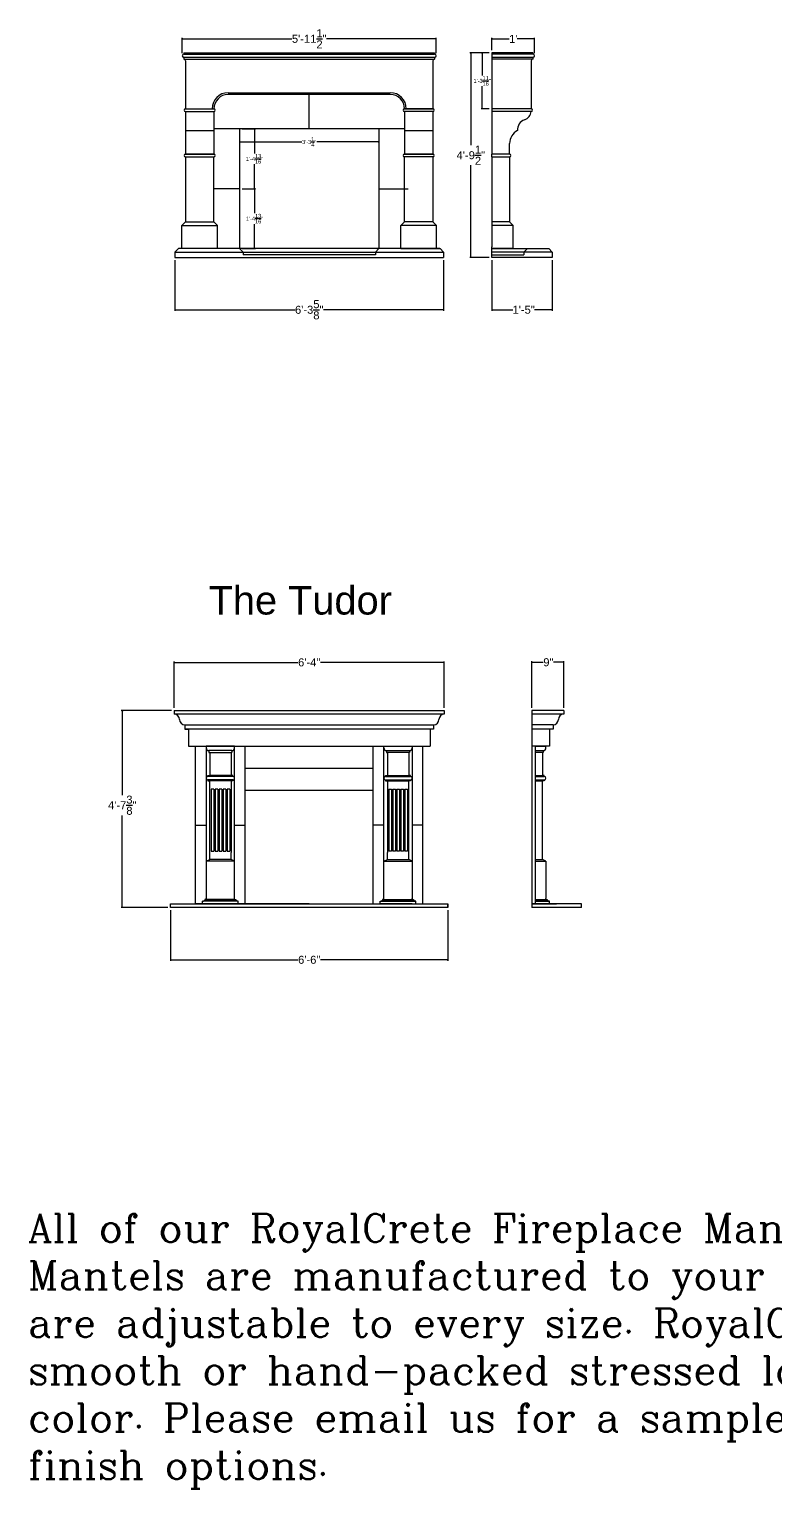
# Model space of a CAD drawing. Header units: millimetres. Extents: x 1155 to 2227, y 540 to 1342.
# Drawn here: x 1160.2 to 1370.3, y 540.3 to 950.7 of the extents above; entities that cross this region are included whole.
import ezdxf

# ---------------------------------------------------------------- set-up
doc = ezdxf.new("R2010")
doc.units = ezdxf.units.MM
doc.layers.add('dimension', color=4, linetype='Continuous')
doc.layers.add('text', color=4, linetype='Continuous')
doc.styles.add('ROMANC', font='ROMANC')
doc.styles.get("Standard").update_dxf_attribs({"font": 'arial.ttf'})
doc.dimstyles.new('25', dxfattribs={"dimscale": 1.5, "dimtxt": 1, "dimasz": 0.5, "dimexe": 0.1875, "dimexo": 1, "dimgap": 0.125, "dimtad": 0, "dimtih": 1, "dimtoh": 1, "dimdec": 4, "dimzin": 4, "dimdsep": 46, "dimlunit": 4, "dimtxsty": 'Standard', "dimblk1": 'CLOSEDBLANK', "dimblk2": 'CLOSEDBLANK', "dimsah": 1, "dimcen": -1, "dimclrd": 256, "dimclre": 256, "dimclrt": 256, "dimadec": 0, "dimazin": 0, "dimtfac": 1, "dimtdec": 4, "dimtofl": 0, "dimtmove": 0, "dimatfit": 3, "dimldrblk": 'CLOSEDBLANK', "dimfxl": 1, "dimtolj": 1, "dimtzin": 4, "dimarcsym": 0})

# ---------------------------------------------------------------- blocks, each defined once
blk = doc.blocks.new('_CLOSEDBLANK')
at = {"color": 0, "linetype": 'ByBlock'}
for p, q in [((-1, 0.17), (0, 0)), ((-1, 0.17), (-1, -0.17)), ((0, 0), (-1, -0.17))]:
    blk.add_line(p, q, dxfattribs=at)
blk = doc.blocks.new('*D298')
at = {"layer": 'Defpoints', "color": 0, "transparency": 16777216}
for p in [(1274.78, 947.99), (1203.27, 943.23), (1274.78, 943.23)]:
    blk.add_point(p, dxfattribs=at)
at = {"layer": 'dimension', "lineweight": -2, "transparency": 16777216}
for p, q in [((1203.27, 943.98), (1203.27, 948.29)), ((1274.78, 943.98), (1274.78, 948.29)), ((1203.46, 947.99), (1234.15, 947.99)), ((1274.59, 947.99), (1243.9, 947.99))]:
    blk.add_line(p, q, dxfattribs=at)
at = {"layer": 'dimension', "lineweight": -2, "transparency": 16777216, "xscale": 0.1875, "yscale": 0.1875, "zscale": 0.1875, "rotation": 180}
blk.add_blockref('_CLOSEDBLANK', (1203.27, 947.99), dxfattribs=at)
at = {"layer": 'dimension', "lineweight": -2, "transparency": 16777216, "xscale": 0.1875, "yscale": 0.1875, "zscale": 0.1875}
blk.add_blockref('_CLOSEDBLANK', (1274.78, 947.99), dxfattribs=at)
at = {"layer": 'dimension', "transparency": 16777216, "insert": (1239.02, 947.99), "char_height": 2.25, "attachment_point": 5}
blk.add_mtext('\\A1;5\'-11{\\H1.000000x;\\S1/2;}"', dxfattribs=at)
blk = doc.blocks.new('*D299')
at = {"layer": 'Defpoints', "color": 0, "transparency": 16777216}
for p in [(1201.21, 886.51), (1276.84, 886.51), (1276.84, 871.8)]:
    blk.add_point(p, dxfattribs=at)
at = {"layer": 'dimension', "lineweight": -2, "transparency": 16777216}
for p, q in [((1201.21, 885.76), (1201.21, 871.51)), ((1276.84, 885.76), (1276.84, 871.51)), ((1201.4, 871.8), (1235.02, 871.8)), ((1276.65, 871.8), (1243.03, 871.8))]:
    blk.add_line(p, q, dxfattribs=at)
at = {"layer": 'dimension', "lineweight": -2, "transparency": 16777216, "xscale": 0.1875, "yscale": 0.1875, "zscale": 0.1875, "rotation": 180}
blk.add_blockref('_CLOSEDBLANK', (1201.21, 871.8), dxfattribs=at)
at = {"layer": 'dimension', "lineweight": -2, "transparency": 16777216, "xscale": 0.1875, "yscale": 0.1875, "zscale": 0.1875}
blk.add_blockref('_CLOSEDBLANK', (1276.84, 871.8), dxfattribs=at)
at = {"layer": 'dimension', "transparency": 16777216, "insert": (1239.02, 871.8), "char_height": 2.25, "attachment_point": 5}
blk.add_mtext('\\A1;6\'-3{\\H1.000000x;\\S5/8;}"', dxfattribs=at)
blk = doc.blocks.new('*D302')
at = {"layer": 'Defpoints', "color": 0, "transparency": 16777216}
for p in [(1219.4, 922.64), (1219.4, 905.82), (1223.64, 905.82)]:
    blk.add_point(p, dxfattribs=at)
at = {"layer": 'dimension', "lineweight": -2, "transparency": 16777216}
for p, q in [((1220.15, 922.64), (1223.94, 922.64)), ((1223.64, 922.45), (1223.64, 915.75)), ((1223.64, 906.01), (1223.64, 912.71)), ((1220.15, 905.82), (1223.94, 905.82))]:
    blk.add_line(p, q, dxfattribs=at)
at = {"layer": 'dimension', "lineweight": -2, "transparency": 16777216, "xscale": 0.1875, "yscale": 0.1875, "zscale": 0.1875}
for p, rotation in [((1223.64, 922.64), 90), ((1223.64, 905.82), 270)]:
    blk.add_blockref('_CLOSEDBLANK', p, dxfattribs=dict(at, rotation=rotation))
at = {"layer": 'dimension', "transparency": 16777216, "insert": (1223.64, 914.23), "char_height": 1.125, "attachment_point": 5}
blk.add_mtext('\\A1;1\'-4{\\H1.000000x;\\S13/16;}"', dxfattribs=at)
blk = doc.blocks.new('*D303')
at = {"layer": 'Defpoints', "color": 0, "transparency": 16777216}
for p in [(1219.4, 905.82), (1223.64, 905.82), (1219.4, 889.01)]:
    blk.add_point(p, dxfattribs=at)
at = {"layer": 'dimension', "lineweight": -2, "transparency": 16777216}
for p, q in [((1220.15, 905.82), (1223.94, 905.82)), ((1223.64, 905.64), (1223.64, 898.94)), ((1223.64, 889.2), (1223.64, 895.89)), ((1220.15, 889.01), (1223.94, 889.01))]:
    blk.add_line(p, q, dxfattribs=at)
at = {"layer": 'dimension', "lineweight": -2, "transparency": 16777216, "xscale": 0.1875, "yscale": 0.1875, "zscale": 0.1875}
for p, rotation in [((1223.64, 905.82), 90), ((1223.64, 889.01), 270)]:
    blk.add_blockref('_CLOSEDBLANK', p, dxfattribs=dict(at, rotation=rotation))
at = {"layer": 'dimension', "transparency": 16777216, "insert": (1223.64, 897.42), "char_height": 1.125, "attachment_point": 5}
blk.add_mtext('\\A1;1\'-4{\\H1.000000x;\\S13/16;}"', dxfattribs=at)
blk = doc.blocks.new('*D304')
at = {"layer": 'Defpoints', "color": 0, "transparency": 16777216}
for p in [(1219.4, 922.64), (1258.65, 922.64), (1258.65, 918.99)]:
    blk.add_point(p, dxfattribs=at)
at = {"layer": 'dimension', "lineweight": -2, "transparency": 16777216}
for p, q in [((1219.4, 921.89), (1219.4, 918.7)), ((1258.65, 921.89), (1258.65, 918.7)), ((1219.59, 918.99), (1236.91, 918.99)), ((1258.46, 918.99), (1241.13, 918.99))]:
    blk.add_line(p, q, dxfattribs=at)
at = {"layer": 'dimension', "lineweight": -2, "transparency": 16777216, "xscale": 0.1875, "yscale": 0.1875, "zscale": 0.1875, "rotation": 180}
blk.add_blockref('_CLOSEDBLANK', (1219.4, 918.99), dxfattribs=at)
at = {"layer": 'dimension', "lineweight": -2, "transparency": 16777216, "xscale": 0.1875, "yscale": 0.1875, "zscale": 0.1875}
blk.add_blockref('_CLOSEDBLANK', (1258.65, 918.99), dxfattribs=at)
at = {"layer": 'dimension', "transparency": 16777216, "insert": (1239.02, 918.99), "char_height": 1.125, "attachment_point": 5}
blk.add_mtext('\\A1;3\'-3{\\H1.000000x;\\S1/4;}"', dxfattribs=at)
blk = doc.blocks.new('*D377')
at = {"layer": 'Defpoints', "color": 0, "transparency": 16777216}
for p in [(1290.42, 947.97), (1290.42, 944.01), (1302.42, 943.23)]:
    blk.add_point(p, dxfattribs=at)
at = {"layer": 'dimension', "lineweight": -2, "transparency": 16777216}
for p, q in [((1290.42, 944.76), (1290.42, 948.26)), ((1302.42, 943.98), (1302.42, 948.26)), ((1290.61, 947.97), (1295.3, 947.97)), ((1302.23, 947.97), (1297.53, 947.97))]:
    blk.add_line(p, q, dxfattribs=at)
at = {"layer": 'dimension', "lineweight": -2, "transparency": 16777216, "xscale": 0.1875, "yscale": 0.1875, "zscale": 0.1875, "rotation": 180}
blk.add_blockref('_CLOSEDBLANK', (1290.42, 947.97), dxfattribs=at)
at = {"layer": 'dimension', "lineweight": -2, "transparency": 16777216, "xscale": 0.1875, "yscale": 0.1875, "zscale": 0.1875}
blk.add_blockref('_CLOSEDBLANK', (1302.42, 947.97), dxfattribs=at)
at = {"layer": 'dimension', "transparency": 16777216, "insert": (1296.42, 947.97), "char_height": 2.25, "attachment_point": 5}
blk.add_mtext("\\A1;1'", dxfattribs=at)
blk = doc.blocks.new('*D378')
at = {"layer": 'Defpoints', "color": 0, "transparency": 16777216}
for p in [(1290.42, 944.01), (1284.49, 886.51), (1290.42, 886.51)]:
    blk.add_point(p, dxfattribs=at)
at = {"layer": 'dimension', "lineweight": -2, "transparency": 16777216}
for p, q in [((1289.67, 944.01), (1284.2, 944.01)), ((1284.49, 943.82), (1284.49, 918.1)), ((1284.49, 886.7), (1284.49, 912.42)), ((1289.67, 886.51), (1284.2, 886.51))]:
    blk.add_line(p, q, dxfattribs=at)
at = {"layer": 'dimension', "lineweight": -2, "transparency": 16777216, "xscale": 0.1875, "yscale": 0.1875, "zscale": 0.1875}
for p, rotation in [((1284.49, 944.01), 90), ((1284.49, 886.51), 270)]:
    blk.add_blockref('_CLOSEDBLANK', p, dxfattribs=dict(at, rotation=rotation))
at = {"layer": 'dimension', "transparency": 16777216, "insert": (1284.49, 915.26), "char_height": 2.25, "attachment_point": 5}
blk.add_mtext('\\A1;4\'-9{\\H1.000000x;\\S1/2;}"', dxfattribs=at)
blk = doc.blocks.new('*D379')
at = {"layer": 'Defpoints', "color": 0, "transparency": 16777216}
for p in [(1290.42, 944.01), (1287.67, 928.32), (1290.42, 928.32)]:
    blk.add_point(p, dxfattribs=at)
at = {"layer": 'dimension', "lineweight": -2, "transparency": 16777216}
for p, q in [((1289.67, 944.01), (1287.38, 944.01)), ((1287.67, 943.82), (1287.67, 937.69)), ((1287.67, 928.51), (1287.67, 934.64)), ((1289.67, 928.32), (1287.38, 928.32))]:
    blk.add_line(p, q, dxfattribs=at)
at = {"layer": 'dimension', "lineweight": -2, "transparency": 16777216, "xscale": 0.1875, "yscale": 0.1875, "zscale": 0.1875}
for p, rotation in [((1287.67, 944.01), 90), ((1287.67, 928.32), 270)]:
    blk.add_blockref('_CLOSEDBLANK', p, dxfattribs=dict(at, rotation=rotation))
at = {"layer": 'dimension', "transparency": 16777216, "insert": (1287.67, 936.17), "char_height": 1.125, "attachment_point": 5}
blk.add_mtext('\\A1;1\'-3{\\H1.000000x;\\S11/16;}"', dxfattribs=at)
blk = doc.blocks.new('*D380')
at = {"layer": 'Defpoints', "color": 0, "transparency": 16777216}
for p in [(1290.42, 886.51), (1307.42, 886.51), (1307.42, 871.8)]:
    blk.add_point(p, dxfattribs=at)
at = {"layer": 'dimension', "lineweight": -2, "transparency": 16777216}
for p, q in [((1290.42, 885.76), (1290.42, 871.51)), ((1307.42, 885.76), (1307.42, 871.51)), ((1290.61, 871.8), (1296.28, 871.8)), ((1307.23, 871.8), (1302.43, 871.8))]:
    blk.add_line(p, q, dxfattribs=at)
at = {"layer": 'dimension', "lineweight": -2, "transparency": 16777216, "xscale": 0.1875, "yscale": 0.1875, "zscale": 0.1875, "rotation": 180}
blk.add_blockref('_CLOSEDBLANK', (1290.42, 871.8), dxfattribs=at)
at = {"layer": 'dimension', "lineweight": -2, "transparency": 16777216, "xscale": 0.1875, "yscale": 0.1875, "zscale": 0.1875}
blk.add_blockref('_CLOSEDBLANK', (1307.42, 871.8), dxfattribs=at)
at = {"layer": 'dimension', "transparency": 16777216, "insert": (1299.35, 871.8), "char_height": 2.25, "attachment_point": 5}
blk.add_mtext('\\A1;1\'-5"', dxfattribs=at)
blk = doc.blocks.new('*D396')
at = {"layer": 'Defpoints', "color": 0, "transparency": 16777216}
for p in [(1201.02, 759.09), (1186.41, 703.72), (1200.02, 703.72)]:
    blk.add_point(p, dxfattribs=at)
at = {"layer": 'dimension', "lineweight": -2, "transparency": 16777216}
for p, q in [((1200.27, 759.09), (1186.11, 759.09)), ((1186.41, 758.91), (1186.41, 735.35)), ((1186.41, 703.91), (1186.41, 729.63)), ((1199.27, 703.72), (1186.11, 703.72))]:
    blk.add_line(p, q, dxfattribs=at)
at = {"layer": 'dimension', "lineweight": -2, "transparency": 16777216, "xscale": 0.1875, "yscale": 0.1875, "zscale": 0.1875}
for p, rotation in [((1186.41, 759.09), 90), ((1186.41, 703.72), 270)]:
    blk.add_blockref('_CLOSEDBLANK', p, dxfattribs=dict(at, rotation=rotation))
at = {"layer": 'dimension', "transparency": 16777216, "insert": (1186.41, 732.49), "char_height": 2.25, "attachment_point": 5}
blk.add_mtext('\\A1;4\'-7{\\H1.000000x;\\S3/8;}"', dxfattribs=at)
blk = doc.blocks.new('*D397')
at = {"layer": 'Defpoints', "color": 0, "transparency": 16777216}
for p in [(1200.02, 703.72), (1278.02, 703.72), (1278.02, 689.01)]:
    blk.add_point(p, dxfattribs=at)
at = {"layer": 'dimension', "lineweight": -2, "transparency": 16777216}
for p, q in [((1200.02, 702.97), (1200.02, 688.71)), ((1278.02, 702.97), (1278.02, 688.71)), ((1200.21, 689.01), (1235.84, 689.01)), ((1277.84, 689.01), (1242.21, 689.01))]:
    blk.add_line(p, q, dxfattribs=at)
at = {"layer": 'dimension', "lineweight": -2, "transparency": 16777216, "xscale": 0.1875, "yscale": 0.1875, "zscale": 0.1875, "rotation": 180}
blk.add_blockref('_CLOSEDBLANK', (1200.02, 689.01), dxfattribs=at)
at = {"layer": 'dimension', "lineweight": -2, "transparency": 16777216, "xscale": 0.1875, "yscale": 0.1875, "zscale": 0.1875}
blk.add_blockref('_CLOSEDBLANK', (1278.02, 689.01), dxfattribs=at)
at = {"layer": 'dimension', "transparency": 16777216, "insert": (1239.02, 689.01), "char_height": 2.25, "attachment_point": 5}
blk.add_mtext('\\A1;6\'-6"', dxfattribs=at)
blk = doc.blocks.new('*D398')
at = {"layer": 'Defpoints', "color": 0, "transparency": 16777216}
for p in [(1277.02, 772.64), (1201.02, 759.09), (1277.02, 759.09)]:
    blk.add_point(p, dxfattribs=at)
at = {"layer": 'dimension', "lineweight": -2, "transparency": 16777216}
for p, q in [((1201.02, 759.84), (1201.02, 772.93)), ((1201.21, 772.64), (1235.84, 772.64)), ((1276.84, 772.64), (1242.21, 772.64)), ((1277.02, 759.84), (1277.02, 772.93))]:
    blk.add_line(p, q, dxfattribs=at)
at = {"layer": 'dimension', "lineweight": -2, "transparency": 16777216, "xscale": 0.1875, "yscale": 0.1875, "zscale": 0.1875, "rotation": 180}
blk.add_blockref('_CLOSEDBLANK', (1201.02, 772.64), dxfattribs=at)
at = {"layer": 'dimension', "lineweight": -2, "transparency": 16777216, "xscale": 0.1875, "yscale": 0.1875, "zscale": 0.1875}
blk.add_blockref('_CLOSEDBLANK', (1277.02, 772.64), dxfattribs=at)
at = {"layer": 'dimension', "transparency": 16777216, "insert": (1239.02, 772.64), "char_height": 2.25, "attachment_point": 5}
blk.add_mtext('\\A1;6\'-4"', dxfattribs=at)
blk = doc.blocks.new('*D401')
at = {"layer": 'Defpoints', "color": 0, "transparency": 16777216}
for p in [(1310.63, 772.67), (1301.63, 759.09), (1310.63, 759.09)]:
    blk.add_point(p, dxfattribs=at)
at = {"layer": 'dimension', "lineweight": -2, "transparency": 16777216}
for p, q in [((1301.63, 759.84), (1301.63, 772.96)), ((1301.82, 772.67), (1304.83, 772.67)), ((1310.44, 772.67), (1307.79, 772.67)), ((1310.63, 759.84), (1310.63, 772.96))]:
    blk.add_line(p, q, dxfattribs=at)
at = {"layer": 'dimension', "lineweight": -2, "transparency": 16777216, "xscale": 0.1875, "yscale": 0.1875, "zscale": 0.1875, "rotation": 180}
blk.add_blockref('_CLOSEDBLANK', (1301.63, 772.67), dxfattribs=at)
at = {"layer": 'dimension', "lineweight": -2, "transparency": 16777216, "xscale": 0.1875, "yscale": 0.1875, "zscale": 0.1875}
blk.add_blockref('_CLOSEDBLANK', (1310.63, 772.67), dxfattribs=at)
at = {"layer": 'dimension', "transparency": 16777216, "insert": (1306.31, 772.67), "char_height": 2.25, "attachment_point": 5}
blk.add_mtext('\\A1;9"', dxfattribs=at)

msp = doc.modelspace()

# ---------------------------------------------------------------- linework, layer by layer
at = {"color": 0}
for p, q in [((1203.7415, 944.01181), (1203.7415, 943.69931)), ((1203.7415, 944.01181), (1274.3065, 944.01181)), ((1274.3065, 944.01181), (1274.3065, 943.69931)), ((1290.4178, 944.01181), (1290.4178, 915.57431)), ((1301.94905, 944.01181), (1290.4178, 944.01181)), ((1301.94905, 944.01181), (1301.94905, 943.69931)), ((1203.7415, 943.69931), (1274.3065, 943.69931)), ((1203.7415, 942.76181), (1203.7415, 942.29306)), ((1274.3065, 942.76181), (1203.7415, 942.76181)), ((1203.7415, 942.29306), (1274.3065, 942.29306)), ((1204.21025, 941.82431), (1204.21025, 928.32431)), ((1273.83775, 941.82431), (1273.83775, 928.32431)), ((1274.3065, 942.76181), (1274.3065, 942.29306)), ((1301.94905, 943.69931), (1290.4178, 943.69931)), ((1301.94905, 942.76181), (1290.4178, 942.76181)), ((1301.94905, 942.29306), (1290.4178, 942.29306)), ((1301.4803, 941.82431), (1301.4803, 928.32431)), ((1301.94905, 942.76181), (1301.94905, 942.29306)), ((1216.21025, 932.82431), (1261.83775, 932.82431)), ((1261.83775, 932.32431), (1216.21025, 932.32431)), ((1239.024, 922.63681), (1239.024, 932.32431)), ((1204.21025, 928.32431), (1212.21025, 928.32431)), ((1204.21025, 927.57431), (1212.21025, 927.57431)), ((1204.21025, 927.57431), (1204.21025, 915.57431)), ((1212.21025, 927.57431), (1212.21025, 915.57431)), ((1273.83775, 928.32431), (1265.83775, 928.32431)), ((1265.83775, 928.32431), (1273.83775, 928.32431)), ((1273.83775, 927.57431), (1265.83775, 927.57431)), ((1273.83775, 927.57431), (1265.83775, 927.57431)), ((1265.83775, 927.57431), (1265.83775, 915.57431)), ((1273.83775, 927.57431), (1273.83775, 915.57431)), ((1301.4803, 928.32431), (1290.4178, 928.32431)), ((1301.4803, 927.57431), (1290.4178, 927.57431)), ((1301.4803, 927.57431), (1299.4803, 927.57431)), ((1204.21025, 922.20428), (1212.21025, 922.20428)), ((1265.83775, 922.63681), (1212.21025, 922.63681)), ((1219.399, 922.63681), (1219.399, 889.01181)), ((1258.649, 922.63681), (1258.649, 889.01181)), ((1265.83775, 922.20428), (1273.83775, 922.20428)), ((1204.21025, 915.57431), (1212.21025, 915.57431)), ((1212.21025, 915.57431), (1204.21025, 915.57431)), ((1273.83775, 915.57431), (1265.83775, 915.57431)), ((1265.83775, 915.57431), (1273.83775, 915.57431)), ((1290.4178, 914.82431), (1290.4178, 915.57431)), ((1295.4178, 915.57431), (1290.4178, 915.57431)), ((1295.4178, 915.57431), (1295.4178, 918.57431)), ((1204.21025, 914.82431), (1212.21025, 914.82431)), ((1204.21025, 914.82431), (1204.21025, 896.51181)), ((1212.21025, 896.51181), (1212.21025, 914.82431)), ((1273.83775, 914.82431), (1265.83775, 914.82431)), ((1265.83775, 896.51181), (1265.83775, 914.82431)), ((1273.83775, 914.82431), (1273.83775, 896.51181)), ((1290.4178, 914.82431), (1295.4178, 914.82431)), ((1290.4178, 914.82431), (1290.4178, 889.51181)), ((1295.4178, 914.82431), (1295.4178, 896.51181)), ((1219.399, 905.82431), (1212.21025, 905.82431)), ((1258.649, 905.76181), (1266.83775, 905.76181)), ((1203.21025, 895.51181), (1204.21025, 896.51181)), ((1203.21025, 889.01181), (1203.21025, 895.51181)), ((1203.21025, 895.51181), (1213.21025, 895.51181)), ((1204.21025, 896.51181), (1212.21025, 896.51181)), ((1213.21025, 895.51181), (1212.21025, 896.51181)), ((1213.21025, 889.01181), (1213.21025, 895.51181)), ((1264.83775, 895.51181), (1265.83775, 896.51181)), ((1264.83775, 889.01181), (1264.83775, 895.51181)), ((1274.83775, 895.51181), (1264.83775, 895.51181)), ((1273.83775, 896.51181), (1265.83775, 896.51181)), ((1274.83775, 895.51181), (1273.83775, 896.51181)), ((1274.83775, 889.01181), (1274.83775, 895.51181)), ((1295.4178, 896.51181), (1290.4178, 896.51181)), ((1296.4178, 895.51181), (1290.4178, 895.51181)), ((1296.4178, 895.51181), (1295.4178, 896.51181)), ((1296.4178, 889.01181), (1296.4178, 895.51181)), ((1202.21025, 889.01181), (1201.21025, 888.01181)), ((1201.21025, 888.01181), (1201.21025, 886.51181)), ((1201.21025, 888.01181), (1276.83775, 888.01181)), ((1213.21025, 889.01181), (1202.21025, 889.01181)), ((1275.77275, 889.01181), (1202.21025, 889.01181)), ((1219.399, 889.01181), (1220.399, 888.01181)), ((1220.399, 888.01181), (1220.399, 887.26181)), ((1257.649, 887.26181), (1220.399, 887.26181)), ((1258.649, 889.01181), (1257.649, 888.01181)), ((1257.649, 888.01181), (1257.649, 887.26181)), ((1264.83775, 889.01181), (1275.83775, 889.01181)), ((1275.83775, 889.01181), (1276.83775, 888.01181)), ((1276.83775, 888.01181), (1276.83775, 886.51181)), ((1290.4178, 886.51181), (1290.4178, 889.51181)), ((1296.4178, 889.01181), (1290.4178, 889.01181)), ((1290.4178, 889.01181), (1306.4178, 889.01181)), ((1307.4178, 888.01181), (1290.4178, 888.01181)), ((1290.4178, 887.26181), (1299.42993, 887.26181)), ((1300.42993, 889.01181), (1299.42993, 888.01181)), ((1299.42993, 888.01181), (1299.42993, 887.26181)), ((1306.4178, 889.01181), (1307.4178, 888.01181)), ((1307.4178, 888.01181), (1307.4178, 886.51181)), ((1201.21025, 886.51181), (1276.83775, 886.51181)), ((1307.4178, 886.51181), (1290.4178, 886.51181)), ((1201.024, 759.09312), (1201.024, 758.09312)), ((1201.024, 759.09312), (1201.024, 758.09312)), ((1201.024, 759.09312), (1277.024, 759.09312)), ((1277.024, 758.09312), (1201.024, 758.09312)), ((1277.024, 759.09312), (1277.024, 758.09312)), ((1277.024, 759.09312), (1277.024, 758.09312)), ((1277.024, 759.09312), (1277.024, 758.09312)), ((1277.024, 759.09312), (1277.024, 758.09312)), ((1310.62811, 759.09312), (1301.62811, 759.09312)), ((1301.62811, 759.09312), (1301.62811, 703.71812)), ((1310.62811, 758.09312), (1301.62811, 758.09312)), ((1310.62811, 759.09312), (1310.62811, 758.09312)), ((1310.62811, 759.09312), (1310.62811, 758.09312)), ((1204.024, 755.09312), (1204.024, 753.84312)), ((1204.024, 755.09312), (1204.024, 753.84312)), ((1204.024, 755.09312), (1274.024, 755.09312)), ((1274.024, 753.84312), (1204.024, 753.84312)), ((1204.024, 753.84312), (1205.024, 753.84312)), ((1204.024, 753.84312), (1205.024, 753.84312)), ((1205.024, 753.84312), (1205.024, 749.09312)), ((1274.024, 753.84312), (1273.024, 753.84312)), ((1274.024, 753.84312), (1273.024, 753.84312)), ((1273.024, 753.84312), (1273.024, 749.09312)), ((1274.024, 753.84312), (1273.024, 753.84312)), ((1274.024, 753.84312), (1273.024, 753.84312)), ((1273.024, 753.84312), (1273.024, 749.09312)), ((1274.024, 755.09312), (1274.024, 753.84312)), ((1274.024, 755.09312), (1274.024, 753.84312)), ((1274.024, 755.09312), (1274.024, 753.84312)), ((1274.024, 755.09312), (1274.024, 753.84312)), ((1307.62811, 755.09312), (1301.62811, 755.09312)), ((1306.62811, 753.84312), (1301.62811, 753.84312)), ((1307.62811, 753.84312), (1306.62811, 753.84312)), ((1307.62811, 753.84312), (1306.62811, 753.84312)), ((1306.62811, 753.84312), (1306.62811, 749.09312)), ((1307.62811, 755.09312), (1307.62811, 753.84312)), ((1307.62811, 755.09312), (1307.62811, 753.84312)), ((1205.024, 749.09312), (1273.024, 749.09312)), ((1207.024, 704.71812), (1207.024, 749.09312)), ((1218.024, 749.09312), (1210.024, 749.09312)), ((1218.024, 749.09312), (1210.024, 749.09312)), ((1210.024, 749.09312), (1210.024, 705.96812)), ((1217.274, 747.84312), (1210.774, 747.84312)), ((1210.774, 747.84312), (1210.774, 747.34312)), ((1210.774, 747.34312), (1211.024, 747.34312)), ((1211.024, 747.34312), (1217.024, 747.34312)), ((1211.024, 747.34312), (1211.024, 740.84312)), ((1217.274, 747.34312), (1217.024, 747.34312)), ((1217.024, 747.34312), (1217.024, 740.84312)), ((1217.274, 747.84312), (1217.274, 747.34312)), ((1218.024, 707.59312), (1218.024, 749.09312)), ((1221.024, 736.71812), (1221.024, 749.09312)), ((1257.024, 736.71812), (1257.024, 749.09312)), ((1260.024, 749.09312), (1268.024, 749.09312)), ((1260.024, 707.59312), (1260.024, 749.09312)), ((1260.024, 749.09312), (1268.024, 749.09312)), ((1260.774, 747.84312), (1260.774, 747.34312)), ((1260.774, 747.84312), (1267.274, 747.84312)), ((1260.774, 747.34312), (1261.024, 747.34312)), ((1261.024, 747.34312), (1261.024, 740.84312)), ((1267.024, 747.34312), (1261.024, 747.34312)), ((1267.274, 747.34312), (1267.024, 747.34312)), ((1267.024, 747.34312), (1267.024, 740.84312)), ((1267.274, 747.84312), (1267.274, 747.34312)), ((1268.024, 749.09312), (1268.024, 705.96812)), ((1271.024, 704.71812), (1271.024, 749.09312)), ((1306.62811, 749.09312), (1301.62811, 749.09312)), ((1302.62811, 749.09312), (1301.62811, 749.09312)), ((1302.62811, 749.09312), (1305.62811, 749.09312)), ((1302.62811, 749.09312), (1305.62811, 749.09312)), ((1302.62811, 749.09312), (1302.62811, 704.71812)), ((1302.62811, 747.84312), (1304.87811, 747.84312)), ((1304.62811, 747.34312), (1302.62811, 747.34312)), ((1304.87811, 747.34312), (1304.62811, 747.34312)), ((1304.62811, 747.34312), (1304.62811, 740.84312)), ((1304.87811, 747.84312), (1304.87811, 747.34312)), ((1305.62811, 748.59312), (1305.62811, 749.09312)), ((1221.024, 742.90562), (1257.024, 742.90562)), ((1210.524, 740.59312), (1210.524, 740.84312)), ((1210.524, 740.84312), (1211.024, 740.84312)), ((1217.524, 740.59312), (1210.524, 740.59312)), ((1210.524, 739.59312), (1210.524, 739.34312)), ((1217.524, 739.59312), (1210.524, 739.59312)), ((1210.524, 739.34312), (1211.024, 739.34312)), ((1217.024, 740.84312), (1211.024, 740.84312)), ((1217.024, 739.34312), (1211.024, 739.34312)), ((1211.024, 717.21812), (1211.024, 739.34312)), ((1217.024, 739.34312), (1216.024, 739.34312)), ((1217.024, 739.34312), (1216.167, 739.34312)), ((1217.524, 740.84312), (1217.024, 740.84312)), ((1217.524, 739.34312), (1217.024, 739.34312)), ((1217.024, 739.34312), (1217.024, 737.34312)), ((1217.524, 740.59312), (1217.524, 740.84312)), ((1217.524, 739.59312), (1217.524, 739.34312)), ((1260.524, 740.59312), (1260.524, 740.84312)), ((1260.524, 740.84312), (1261.024, 740.84312)), ((1260.524, 740.59312), (1267.524, 740.59312)), ((1260.524, 739.59312), (1260.524, 739.34312)), ((1260.524, 739.59312), (1267.524, 739.59312)), ((1260.524, 739.34312), (1261.024, 739.34312)), ((1261.024, 740.84312), (1267.024, 740.84312)), ((1261.024, 739.34312), (1267.024, 739.34312)), ((1261.024, 739.34312), (1261.881, 739.34312)), ((1261.024, 739.34312), (1262.024, 739.34312)), ((1261.024, 739.34312), (1261.024, 737.34312)), ((1267.524, 740.84312), (1267.024, 740.84312)), ((1267.524, 739.34312), (1267.024, 739.34312)), ((1267.024, 717.21812), (1267.024, 739.34312)), ((1267.524, 740.59312), (1267.524, 740.84312)), ((1267.524, 739.59312), (1267.524, 739.34312)), ((1302.62811, 740.84312), (1304.62811, 740.84312)), ((1302.62811, 740.59312), (1305.12811, 740.59312)), ((1302.62811, 739.59312), (1305.12811, 739.59312)), ((1302.62811, 739.34312), (1304.62811, 739.34312)), ((1305.12811, 740.84312), (1304.62811, 740.84312)), ((1305.12811, 739.34312), (1304.62811, 739.34312)), ((1304.62811, 717.21812), (1304.62811, 739.34312)), ((1305.12811, 740.59312), (1305.12811, 740.84312)), ((1305.12811, 739.59312), (1305.12811, 739.34312)), ((1212.149, 736.96812), (1211.399, 736.96812)), ((1211.399, 736.96812), (1211.399, 719.59312)), ((1212.149, 736.96812), (1212.149, 719.59312)), ((1213.274, 736.96812), (1212.524, 736.96812)), ((1212.524, 736.96812), (1212.524, 719.59312)), ((1213.274, 736.96812), (1213.274, 719.59312)), ((1214.399, 736.96812), (1213.649, 736.96812)), ((1213.649, 736.96812), (1213.649, 719.59312)), ((1214.399, 736.96812), (1214.399, 719.59312)), ((1215.524, 736.96812), (1214.774, 736.96812)), ((1214.774, 736.96812), (1214.774, 719.59312)), ((1215.524, 736.96812), (1215.524, 719.59312)), ((1216.649, 736.96812), (1215.899, 736.96812)), ((1215.899, 736.96812), (1215.899, 719.59312)), ((1216.649, 736.96812), (1216.649, 719.59312)), ((1217.024, 737.34312), (1217.024, 719.21812)), ((1221.024, 704.71812), (1221.024, 736.71812)), ((1221.024, 736.71812), (1257.024, 736.71812)), ((1257.024, 704.71812), (1257.024, 736.71812)), ((1261.024, 737.34312), (1261.024, 719.21812)), ((1261.399, 736.96812), (1262.149, 736.96812)), ((1261.399, 736.96812), (1261.399, 719.59312)), ((1262.149, 736.96812), (1262.149, 719.59312)), ((1262.524, 736.96812), (1263.274, 736.96812)), ((1262.524, 736.96812), (1262.524, 719.59312)), ((1263.274, 736.96812), (1263.274, 719.59312)), ((1263.649, 736.96812), (1264.399, 736.96812)), ((1263.649, 736.96812), (1263.649, 719.59312)), ((1264.399, 736.96812), (1264.399, 719.59312)), ((1264.774, 736.96812), (1265.524, 736.96812)), ((1264.774, 736.96812), (1264.774, 719.59312)), ((1265.524, 736.96812), (1265.524, 719.59312)), ((1265.899, 736.96812), (1266.649, 736.96812)), ((1265.899, 736.96812), (1265.899, 719.59312)), ((1266.649, 736.96812), (1266.649, 719.59312)), ((1207.024, 726.90562), (1210.024, 726.90562)), ((1218.024, 726.90562), (1221.024, 726.90562)), ((1260.024, 726.90562), (1257.024, 726.90562)), ((1271.024, 726.90562), (1268.024, 726.90562)), ((1211.399, 719.59312), (1212.149, 719.59312)), ((1212.524, 719.59312), (1213.274, 719.59312)), ((1213.649, 719.59312), (1214.399, 719.59312)), ((1214.774, 719.59312), (1215.524, 719.59312)), ((1215.899, 719.59312), (1216.649, 719.59312)), ((1217.024, 717.21812), (1217.024, 719.21812)), ((1261.024, 717.21812), (1261.024, 719.21812)), ((1262.149, 719.59312), (1261.399, 719.59312)), ((1263.274, 719.59312), (1262.524, 719.59312)), ((1264.399, 719.59312), (1263.649, 719.59312)), ((1265.524, 719.59312), (1264.774, 719.59312)), ((1266.649, 719.59312), (1265.899, 719.59312)), ((1210.024, 716.71812), (1211.024, 717.21812)), ((1218.024, 716.71812), (1210.024, 716.71812)), ((1210.024, 716.71812), (1210.024, 706.21812)), ((1217.024, 717.21812), (1211.024, 717.21812)), ((1218.024, 716.71812), (1217.024, 717.21812)), ((1218.024, 706.21812), (1218.024, 716.71812)), ((1260.024, 716.71812), (1261.024, 717.21812)), ((1260.024, 716.71812), (1268.024, 716.71812)), ((1260.024, 706.21812), (1260.024, 716.71812)), ((1261.024, 717.21812), (1267.024, 717.21812)), ((1268.024, 716.71812), (1267.024, 717.21812)), ((1268.024, 716.71812), (1268.024, 706.21812)), ((1302.62811, 717.21812), (1304.62811, 717.21812)), ((1302.62811, 716.71812), (1305.62811, 716.71812)), ((1305.62811, 716.71812), (1304.62811, 717.21812)), ((1305.62811, 716.71812), (1305.62811, 706.21812)), ((1210.024, 705.96812), (1209.649, 705.96812)), ((1209.649, 705.96812), (1209.649, 705.71812)), ((1210.024, 705.96812), (1210.024, 706.21812)), ((1218.024, 705.96812), (1210.024, 705.96812)), ((1218.024, 705.96812), (1218.024, 706.21812)), ((1218.024, 705.96812), (1218.399, 705.96812)), ((1218.399, 705.96812), (1218.399, 705.71812)), ((1260.024, 705.96812), (1259.649, 705.96812)), ((1259.649, 705.96812), (1259.649, 705.71812)), ((1260.024, 705.96812), (1260.024, 706.21812)), ((1260.024, 705.96812), (1268.024, 705.96812)), ((1268.024, 705.96812), (1268.024, 706.21812)), ((1268.024, 705.96812), (1268.399, 705.96812)), ((1268.399, 705.96812), (1268.399, 705.71812)), ((1302.62811, 705.96812), (1305.62811, 705.96812)), ((1305.62811, 705.96812), (1305.62811, 706.21812)), ((1305.62811, 705.96812), (1306.00311, 705.96812)), ((1306.00311, 705.96812), (1306.00311, 705.71812)), ((1200.024, 704.71812), (1278.024, 704.71812)), ((1200.024, 703.71812), (1200.024, 704.71812)), ((1278.024, 703.71812), (1200.024, 703.71812)), ((1209.024, 704.71812), (1207.024, 704.71812)), ((1209.024, 705.46812), (1209.274, 705.46812)), ((1209.024, 704.71812), (1209.024, 705.46812)), ((1218.774, 705.46812), (1209.024, 705.46812)), ((1210.024, 704.71812), (1209.024, 704.71812)), ((1221.024, 704.71812), (1209.024, 704.71812)), ((1218.399, 705.71812), (1209.649, 705.71812)), ((1210.024, 704.71812), (1218.024, 704.71812)), ((1218.024, 704.71812), (1219.024, 704.71812)), ((1219.024, 705.46812), (1218.774, 705.46812)), ((1219.024, 704.71812), (1219.024, 705.46812)), ((1221.024, 704.71812), (1219.024, 704.71812)), ((1239.024, 704.71812), (1221.024, 704.71812)), ((1257.024, 704.71812), (1259.024, 704.71812)), ((1257.024, 704.71812), (1269.024, 704.71812)), ((1259.024, 705.46812), (1259.274, 705.46812)), ((1259.024, 704.71812), (1259.024, 705.46812)), ((1260.024, 704.71812), (1259.024, 704.71812)), ((1259.274, 705.46812), (1269.024, 705.46812)), ((1259.649, 705.71812), (1268.399, 705.71812)), ((1268.024, 704.71812), (1260.024, 704.71812)), ((1268.024, 704.71812), (1269.024, 704.71812)), ((1269.024, 705.46812), (1268.774, 705.46812)), ((1269.024, 704.71812), (1269.024, 705.46812)), ((1269.024, 704.71812), (1271.024, 704.71812)), ((1278.024, 704.71812), (1278.024, 703.71812)), ((1278.024, 703.71812), (1278.024, 704.71812)), ((1305.62811, 704.71812), (1301.62811, 704.71812)), ((1301.62811, 704.71812), (1306.62811, 704.71812)), ((1315.62811, 704.71812), (1301.62811, 704.71812)), ((1301.62811, 704.71812), (1301.62811, 703.71812)), ((1315.62811, 703.71812), (1301.62811, 703.71812)), ((1302.62811, 705.71812), (1306.00311, 705.71812)), ((1302.62811, 705.46812), (1306.62811, 705.46812)), ((1305.62811, 704.71812), (1306.62811, 704.71812)), ((1306.62811, 705.46812), (1306.37811, 705.46812)), ((1306.62811, 704.71812), (1306.62811, 705.46812)), ((1306.62811, 704.71812), (1308.62811, 704.71812)), ((1315.62811, 703.71812), (1315.62811, 704.71812))]:
    msp.add_line(p, q, dxfattribs=at)
for centre, radius, start, end in [((1203.7415, 943.23056), 0.46875, 90, 270), ((1203.7415, 941.82431), 0.46875, 0, 90), ((1274.3065, 941.82431), 0.46875, 90, 180), ((1274.3065, 943.23056), 0.46875, 270, 90), ((1301.94905, 941.82431), 0.46875, 90, 180), ((1301.94905, 943.23056), 0.46875, 270, 90), ((1216.21025, 928.32431), 4.5, 90, 180), ((1216.21025, 928.32431), 4, 90, 180), ((1261.83775, 928.32431), 4.5, 0, 90), ((1261.83775, 928.32431), 4, 0, 90), ((1204.21025, 927.94931), 0.375, 90, 270), ((1212.21025, 927.94931), 0.375, 270, 90), ((1265.83775, 927.94931), 0.375, 90, 270), ((1265.83775, 927.94931), 0.375, 90, 270), ((1265.83775, 927.94931), 0.375, 90, 270), ((1273.83775, 927.94931), 0.375, 270, 90), ((1273.83775, 927.94931), 0.375, 270, 90), ((1298.55399, 927.95799), 2.95135, 291.1958655, 352.5301645), ((1301.4803, 927.94931), 0.375, 270, 90), ((1300.58392, 922.35659), 3.00797, 108.6687345, 182.9025797), ((1299.85457, 918.3906), 4.44057, 120.8150783, 177.6289983), ((1204.21025, 915.19931), 0.375, 90, 270), ((1212.21025, 915.19931), 0.375, 270, 90), ((1265.83775, 915.19931), 0.375, 90, 270), ((1273.83775, 915.19931), 0.375, 270, 90), ((1295.4178, 915.19931), 0.375, 270, 90), ((1201.024, 756.59312), 1.5, 0, 90), ((1201.024, 756.59312), 1.5, 0, 90), ((1204.024, 756.59312), 1.5, 180, 270), ((1204.024, 756.59312), 1.5, 180, 270), ((1274.024, 756.59312), 1.5, 270, 360), ((1274.024, 756.59312), 1.5, 270, 360), ((1274.024, 756.59312), 1.5, 270, 360), ((1274.024, 756.59312), 1.5, 270, 360), ((1277.024, 756.59312), 1.5, 90, 180), ((1277.024, 756.59312), 1.5, 90, 180), ((1277.024, 756.59312), 1.5, 90, 180), ((1277.024, 756.59312), 1.5, 90, 180), ((1307.62811, 756.59312), 1.5, 270, 360), ((1307.62811, 756.59312), 1.5, 270, 360), ((1310.62811, 756.59312), 1.5, 90, 180), ((1310.62811, 756.59312), 1.5, 90, 180), ((1210.774, 748.59312), 0.75, 180, 270), ((1217.274, 748.59312), 0.75, 270, 0), ((1260.774, 748.59312), 0.75, 180, 270), ((1267.274, 748.59312), 0.75, 270, 0), ((1304.87811, 748.59312), 0.75, 270, 0), ((1210.524, 740.09312), 0.5, 90, 270), ((1217.524, 740.09312), 0.5, 270, 90), ((1260.524, 740.09312), 0.5, 90, 270), ((1267.524, 740.09312), 0.5, 270, 90), ((1305.12811, 740.09312), 0.5, 270, 90), ((1209.81991, 705.0555), 0.68431, 104.4633025, 142.9168326), ((1218.22809, 705.0555), 0.68431, 37.0831674, 75.5366975), ((1259.81991, 705.0555), 0.68431, 104.4633025, 142.9168326), ((1268.22809, 705.0555), 0.68431, 37.0831674, 75.5366975), ((1305.8322, 705.0555), 0.68431, 37.0831674, 75.5366975)]:
    msp.add_arc(centre, radius, start, end, dxfattribs=at)

# ---------------------------------------------------------------- texts
at = {"layer": 'text', "linetype": 'Continuous', "lineweight": 0, "insert": (1192.5444, 794.10067), "char_height": 8, "attachment_point": 1}
msp.add_mtext_dynamic_manual_height_columns('\\pi18.174;The Tudor', width=87.7960162, gutter_width=1, heights=[0], dxfattribs=at)
at = {"layer": 'text', "insert": (1159.87056, 617.61275), "char_height": 8, "attachment_point": 1, "style": 'ROMANC'}
msp.add_mtext_dynamic_manual_height_columns('All of our RoyalCrete Fireplace Mantel Surrounds and Over Mantels are manufactured to your opening. All of our molds are adjustable to every size. RoyalCrete is available in a smooth or hand-packed stressed look and in virtually any color. Please email us for a sample color chart w/ both finish options.', width=405.5202011, gutter_width=1, heights=[0], dxfattribs=at)

# ---------------------------------------------------------------- dimensions: what is measured, and where the dimension line sits
at = {"layer": 'dimension'}
for base, p1, p2, picture, middle in [((1274.77525, 947.99374), (1203.27275, 943.23056), (1274.77525, 943.23056), '*D298', (1239.024, 947.99374)), ((1258.649, 918.99124), (1219.399, 922.63681), (1258.649, 922.63681), '*D304', (1239.024, 918.99124))]:
    dim = msp.add_linear_dim(base=base, p1=p1, p2=p2, dimstyle='25', dxfattribs=at)
    dim.commit()
    dim.dimension.update_dxf_attribs({"geometry": picture, "text_midpoint": middle})
for base, p1, p2, angle, picture, middle in [((1290.4178, 947.96898), (1302.4178, 943.23056), (1290.4178, 944.01181), 180, '*D377', (1296.4178, 947.96898)), ((1284.49411, 886.51181), (1290.4178, 944.01181), (1290.4178, 886.51181), 90, '*D378', (1284.49411, 915.26181)), ((1287.67379, 928.32431), (1290.4178, 944.01181), (1290.4178, 928.32431), 90, '*D379', (1287.67379, 936.16806))]:
    dim = msp.add_linear_dim(base=base, p1=p1, p2=p2, angle=angle, dimstyle='25', dxfattribs=at)
    dim.commit()
    dim.dimension.update_dxf_attribs({"geometry": picture, "text_midpoint": middle})
for p1, picture, middle in [((1219.399, 922.63681), '*D302', (1223.64142, 914.23056)), ((1219.399, 889.01181), '*D303', (1223.64142, 897.41806))]:
    dim = msp.add_linear_dim(base=(1223.64142, 905.82431), p1=p1, p2=(1219.399, 905.82431), angle=90, dimstyle='25', override={"dimtxt": 0.75, "dimasz": 0.125, "dimexe": 0.197, "dimexo": 0.5, "dimtm": 2.6543}, dxfattribs=at)
    dim.commit()
    dim.dimension.update_dxf_attribs({"geometry": picture, "text_midpoint": middle})
dim = msp.add_linear_dim(base=(1276.83775, 871.80137), p1=(1201.21025, 886.51181), p2=(1276.83775, 886.51181), dimstyle='25', override={"dimtxt": 1.5, "dimasz": 0.125, "dimexe": 0.197, "dimexo": 0.5, "dimtm": 2.6543}, dxfattribs=at)
dim.commit()
dim.dimension.update_dxf_attribs({"geometry": '*D299', "text_midpoint": (1239.024, 871.80137)})
for base, p1, p2, picture, middle in [((1307.4178, 871.80137), (1290.4178, 886.51181), (1307.4178, 886.51181), '*D380', (1299.35325, 871.80137)), ((1277.024, 772.63735), (1201.024, 759.09312), (1277.024, 759.09312), '*D398', (1239.024, 772.63735)), ((1310.62811, 772.6686), (1301.62811, 759.09312), (1310.62811, 759.09312), '*D401', (1306.31269, 772.6686)), ((1278.024, 689.00768), (1200.024, 703.71812), (1278.024, 703.71812), '*D397', (1239.024, 689.00768))]:
    dim = msp.add_linear_dim(base=base, p1=p1, p2=p2, dimstyle='25', override={"dimtxt": 1.5, "dimasz": 0.125, "dimexe": 0.197, "dimexo": 0.5, "dimtm": 2.6543}, dxfattribs=at)
    dim.commit()
    dim.dimension.update_dxf_attribs({"geometry": picture, "text_midpoint": middle, "dimtype": 160})
dim = msp.add_linear_dim(base=(1186.40825, 703.71812), p1=(1201.024, 759.09312), p2=(1200.024, 703.71812), angle=90, dimstyle='25', override={"dimtxt": 1.5, "dimasz": 0.125, "dimexe": 0.197, "dimexo": 0.5, "dimtm": 2.6543}, dxfattribs=at)
dim.commit()
dim.dimension.update_dxf_attribs({"geometry": '*D396', "text_midpoint": (1186.40825, 732.49134), "dimtype": 160})

doc.saveas('drawing.dxf')
